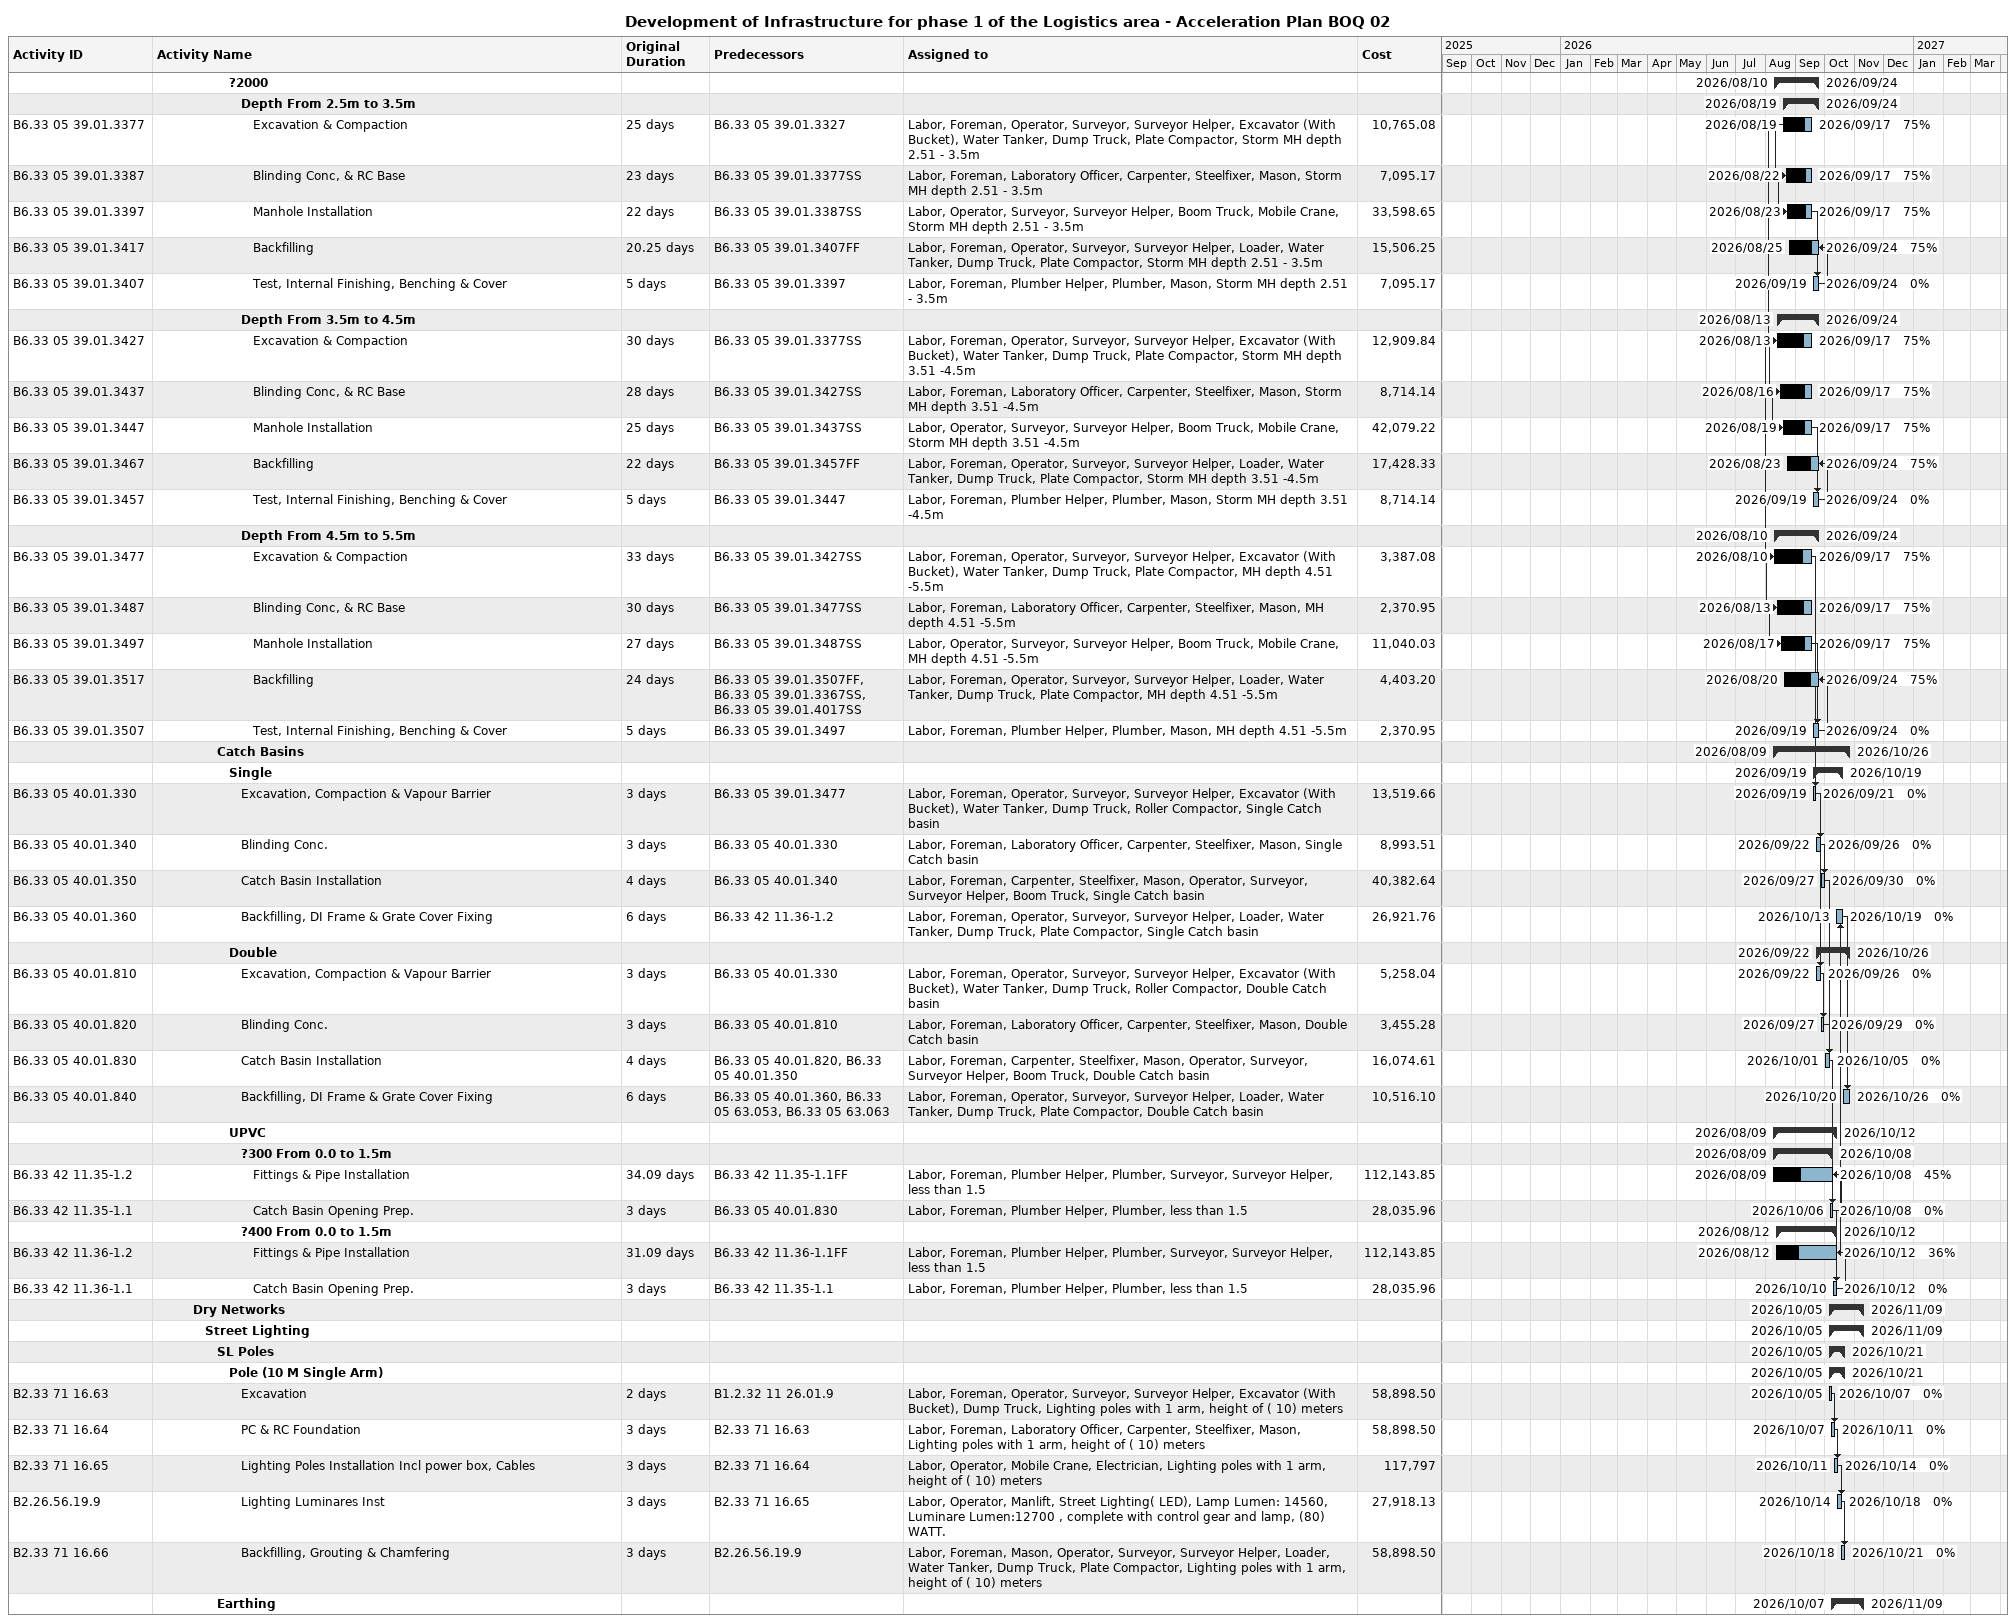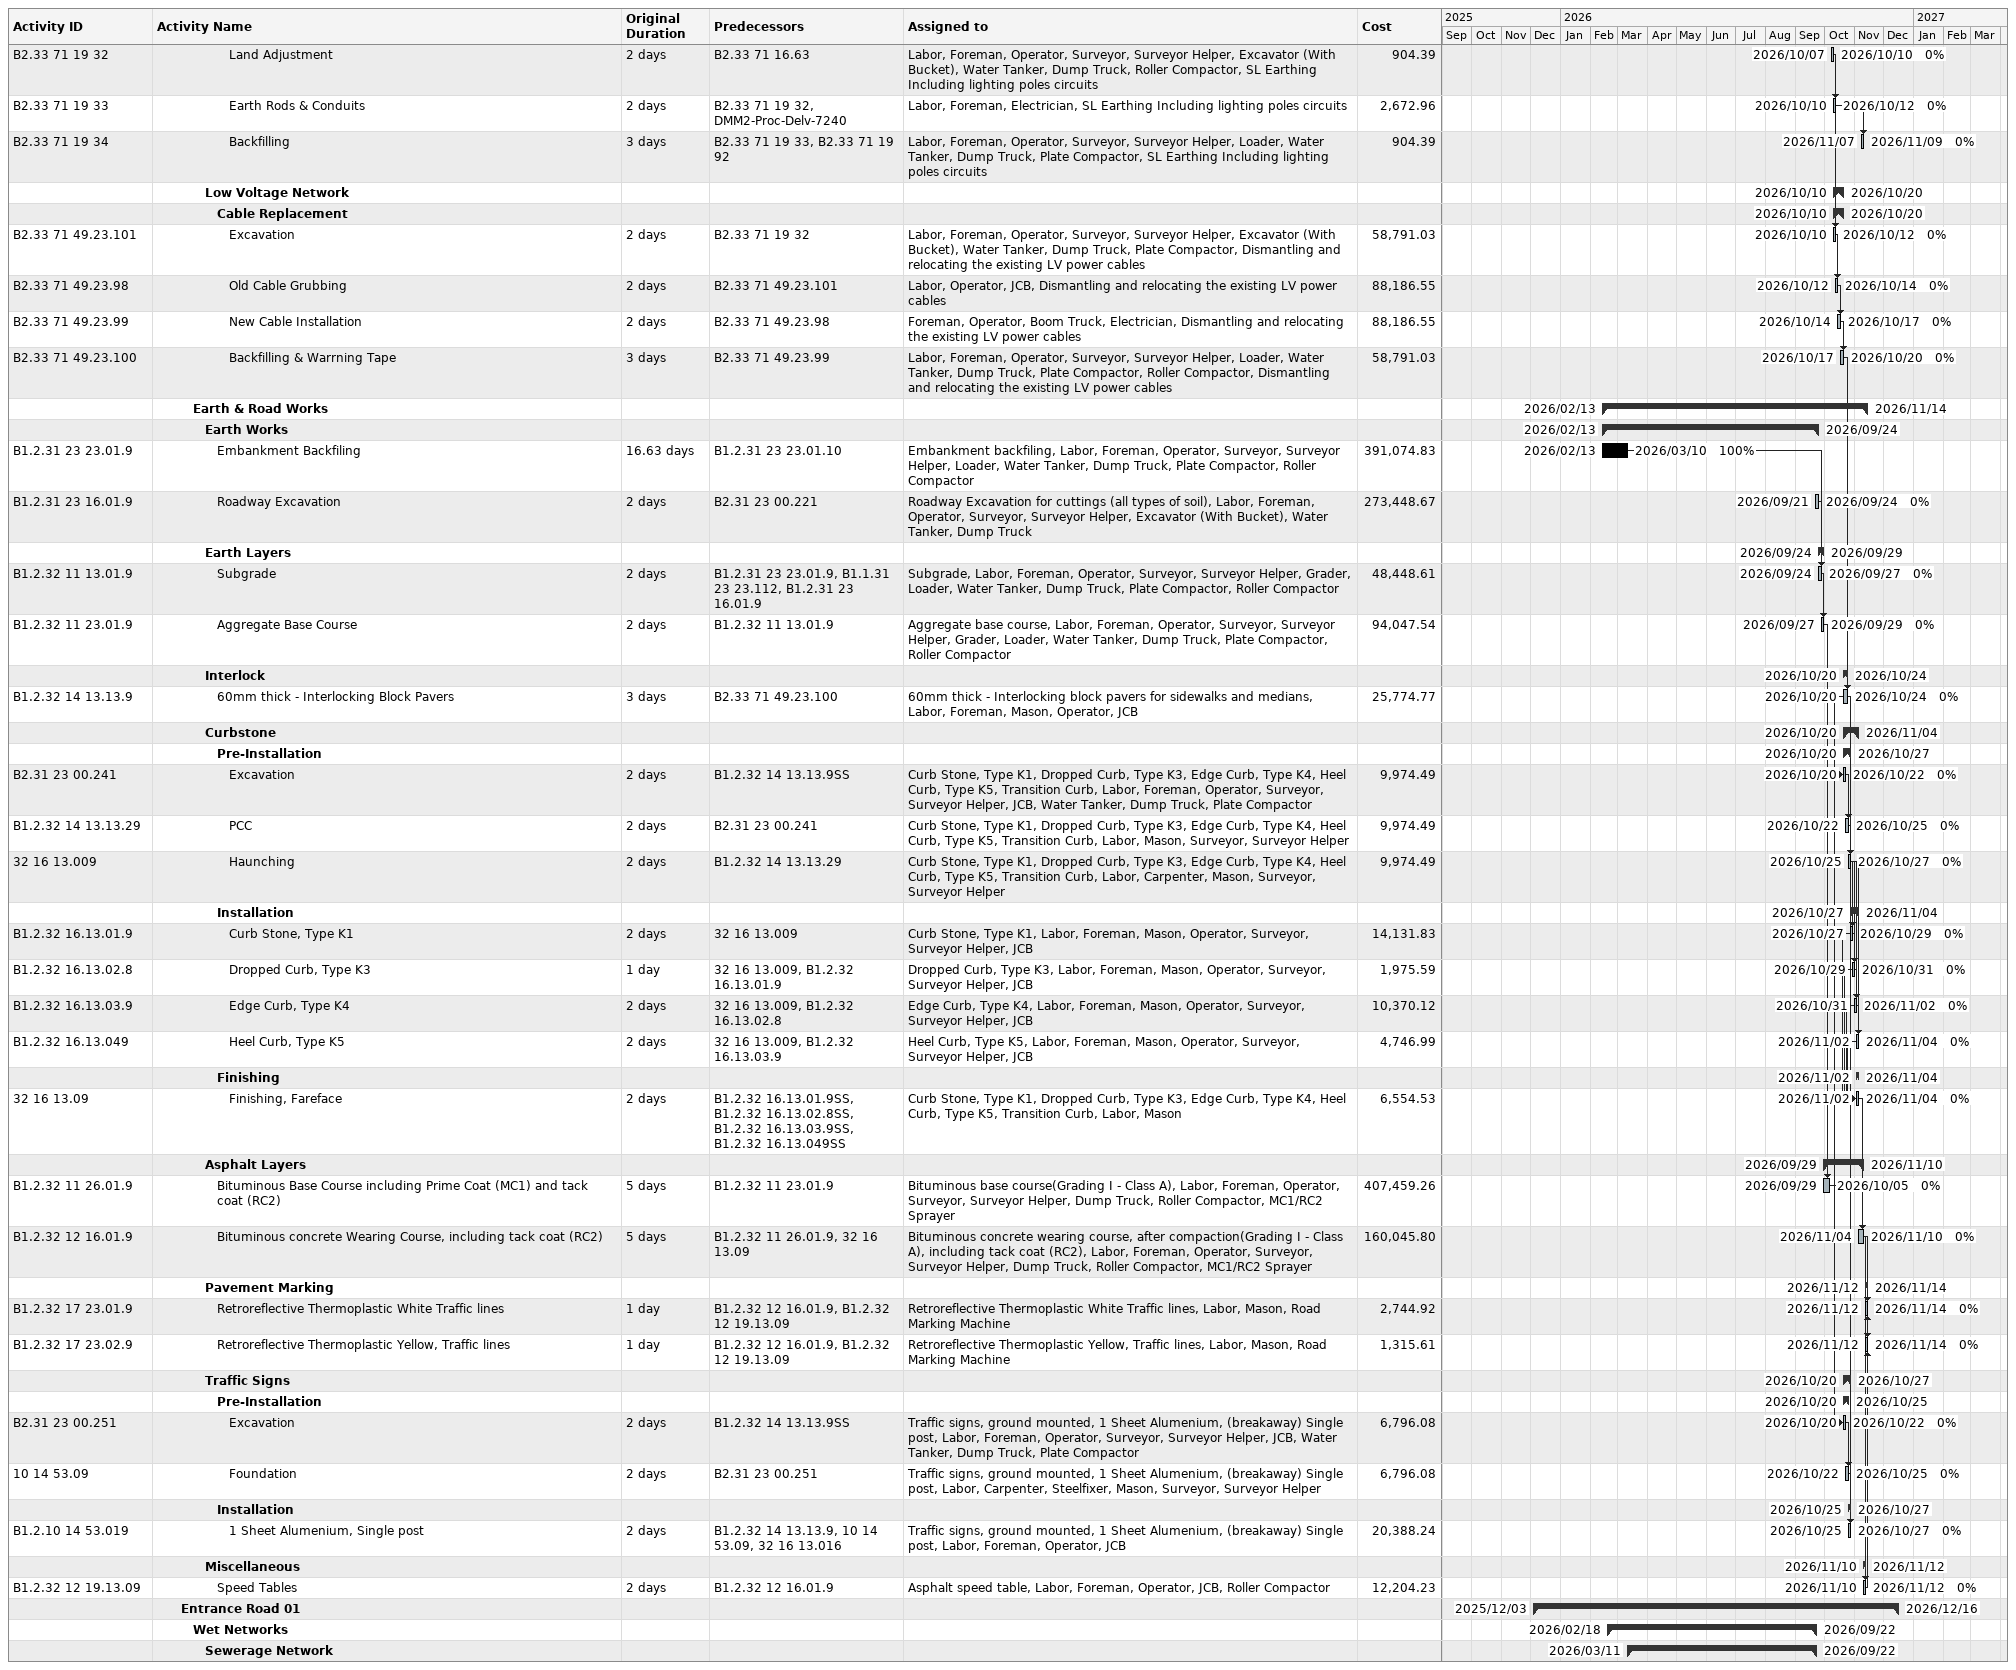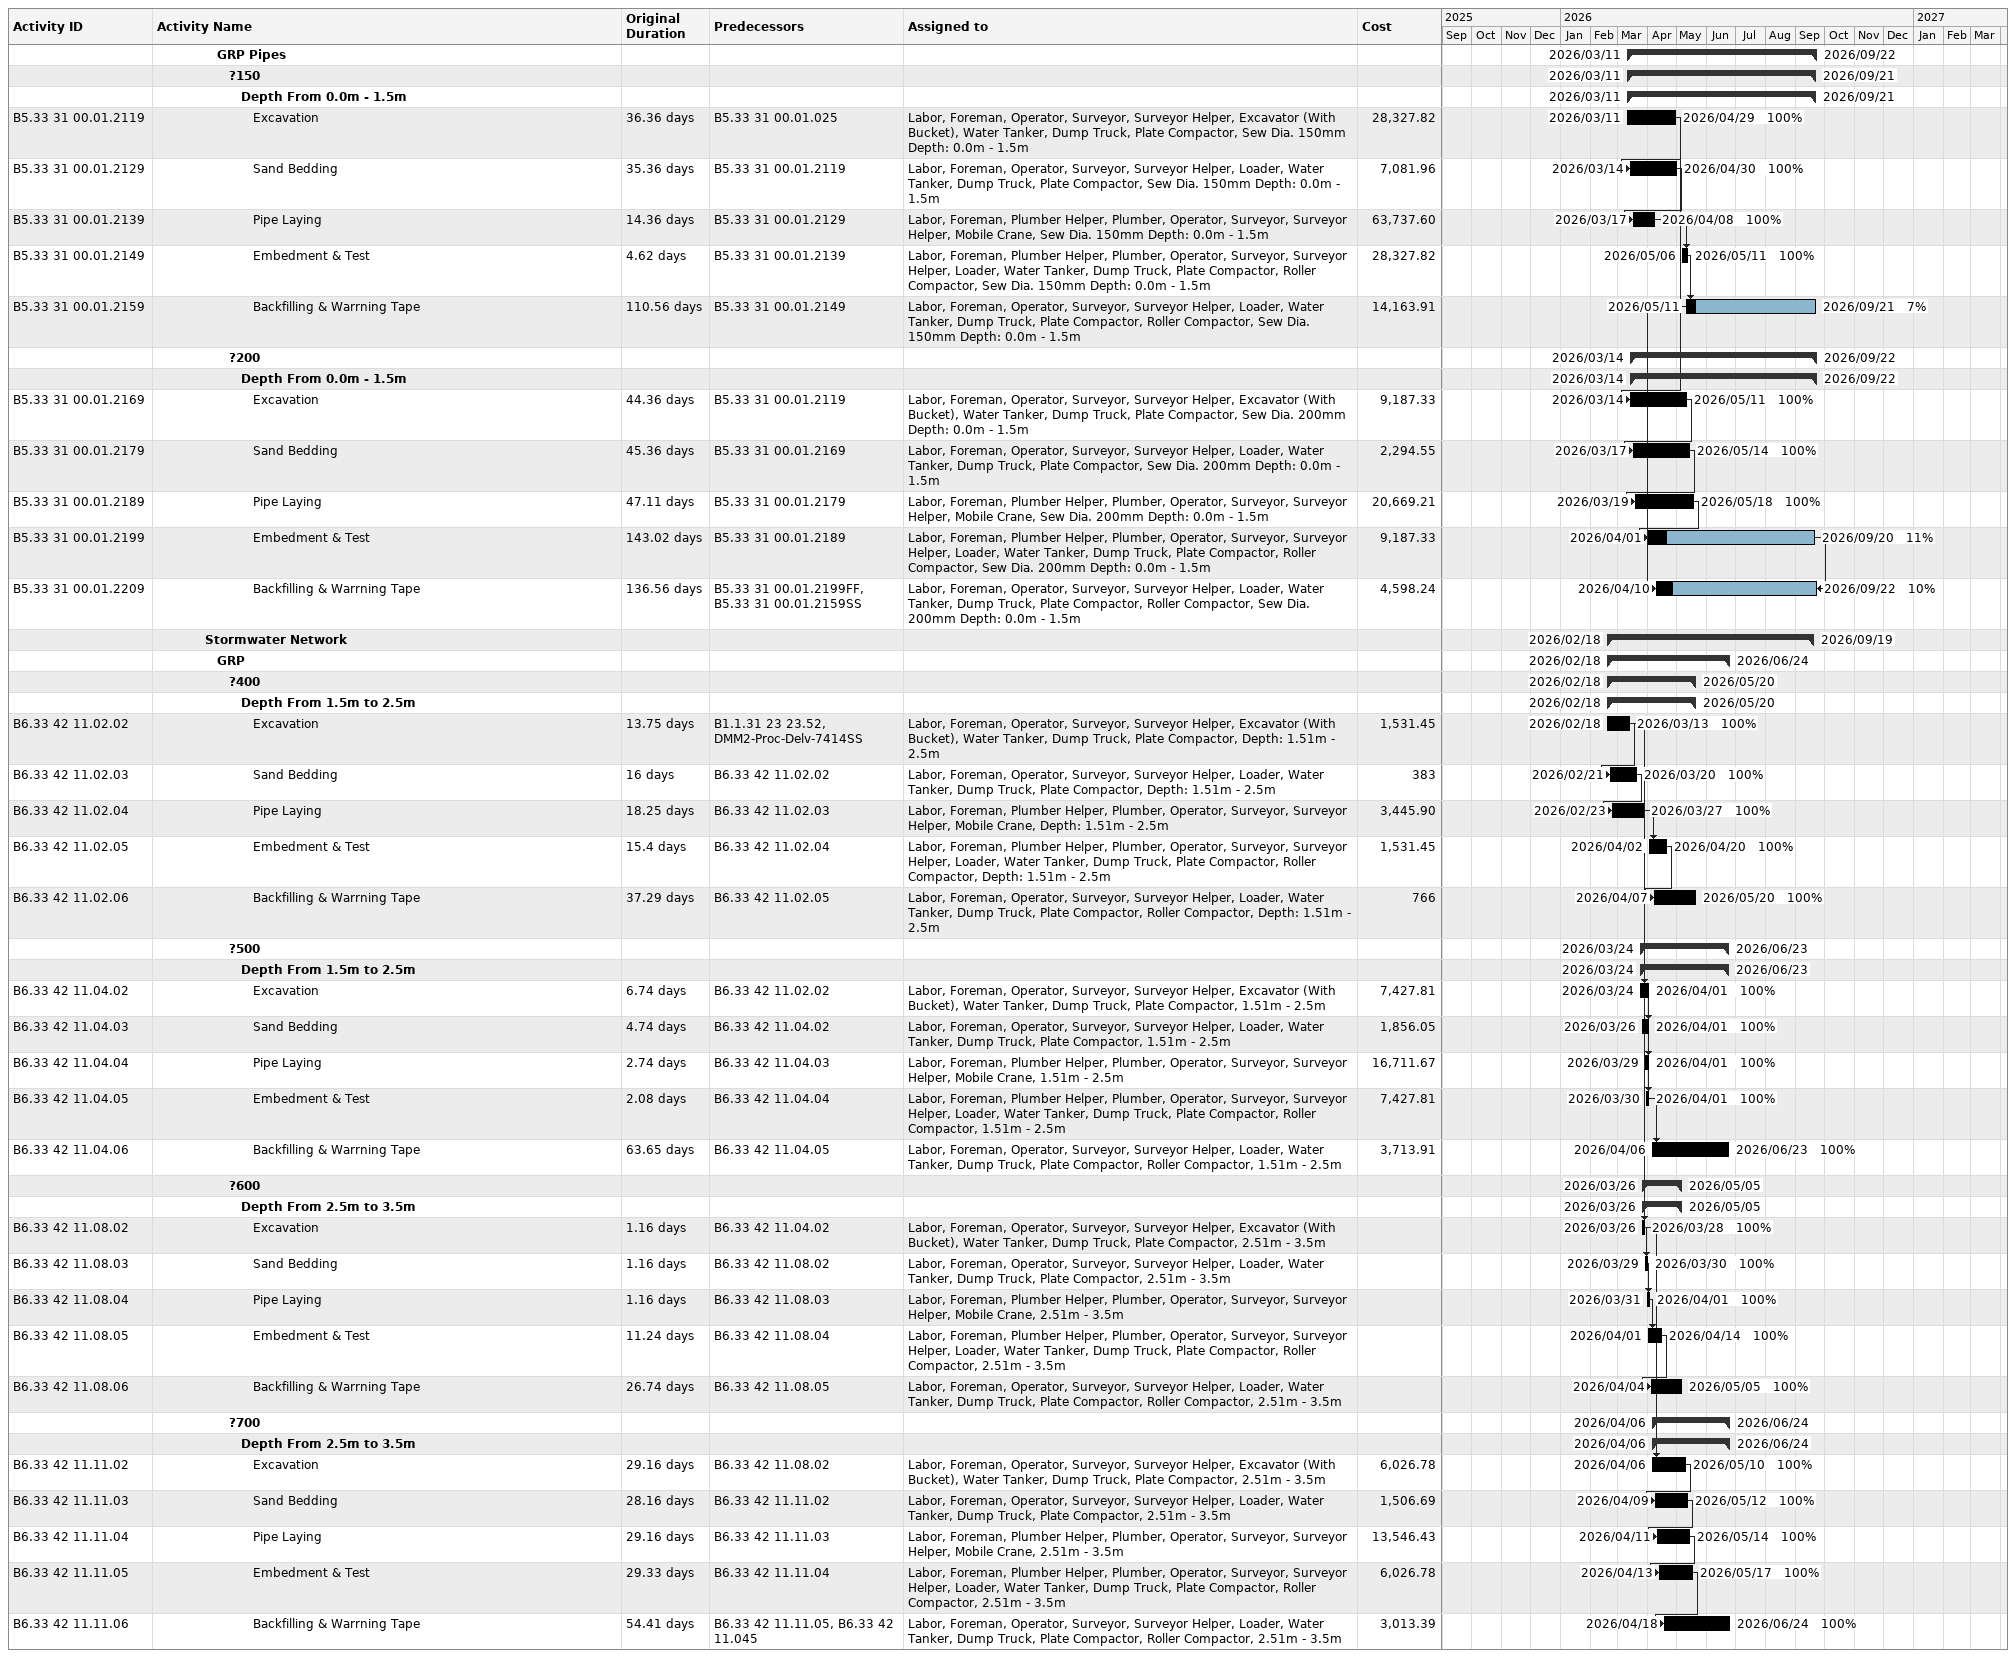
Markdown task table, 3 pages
Development of Infrastructure for phase 1 of the Logistics area - Acceleration Plan BOQ 02

| ID | Level | Task | Original duration | Start | Finish | Predecessors | Resources | % complete | Cost |
|---|---|---|---|---|---|---|---|---|---|
|  | 7 | **?2000** |  | 2026-08-10 | 2026-09-24 |  |  |  |  |
|  | 8 | **Depth From 2.5m to 3.5m** |  | 2026-08-19 | 2026-09-24 |  |  |  |  |
| B6.33 05 39.01.3377 | 9 | Excavation & Compaction | 25d | 2026-08-19 | 2026-09-17 | B6.33 05 39.01.3327 | Labor, Foreman, Operator, Surveyor, Surveyor Helper, Excavator (With Bucket), Water Tanker, Dump Truck, Plate Compactor, Storm MH depth 2.51 - 3.5m | 75 | 10765.08 |
| B6.33 05 39.01.3387 | 9 | Blinding Conc, & RC Base | 23d | 2026-08-22 | 2026-09-17 | B6.33 05 39.01.3377SS | Labor, Foreman, Laboratory Officer, Carpenter, Steelfixer, Mason, Storm MH depth 2.51 - 3.5m | 75 | 7095.17 |
| B6.33 05 39.01.3397 | 9 | Manhole Installation | 22d | 2026-08-23 | 2026-09-17 | B6.33 05 39.01.3387SS | Labor, Operator, Surveyor, Surveyor Helper, Boom Truck, Mobile Crane, Storm MH depth 2.51 - 3.5m | 75 | 33598.65 |
| B6.33 05 39.01.3417 | 9 | Backfilling | 20.25d | 2026-08-25 | 2026-09-24 | B6.33 05 39.01.3407FF | Labor, Foreman, Operator, Surveyor, Surveyor Helper, Loader, Water Tanker, Dump Truck, Plate Compactor, Storm MH depth 2.51 - 3.5m | 75 | 15506.25 |
| B6.33 05 39.01.3407 | 9 | Test, Internal Finishing, Benching & Cover | 5d | 2026-09-19 | 2026-09-24 | B6.33 05 39.01.3397 | Labor, Foreman, Plumber Helper, Plumber, Mason, Storm MH depth 2.51 - 3.5m | 0 | 7095.17 |
|  | 8 | **Depth From 3.5m to 4.5m** |  | 2026-08-13 | 2026-09-24 |  |  |  |  |
| B6.33 05 39.01.3427 | 9 | Excavation & Compaction | 30d | 2026-08-13 | 2026-09-17 | B6.33 05 39.01.3377SS | Labor, Foreman, Operator, Surveyor, Surveyor Helper, Excavator (With Bucket), Water Tanker, Dump Truck, Plate Compactor, Storm MH depth 3.51 -4.5m | 75 | 12909.84 |
| B6.33 05 39.01.3437 | 9 | Blinding Conc, & RC Base | 28d | 2026-08-16 | 2026-09-17 | B6.33 05 39.01.3427SS | Labor, Foreman, Laboratory Officer, Carpenter, Steelfixer, Mason, Storm MH depth 3.51 -4.5m | 75 | 8714.14 |
| B6.33 05 39.01.3447 | 9 | Manhole Installation | 25d | 2026-08-19 | 2026-09-17 | B6.33 05 39.01.3437SS | Labor, Operator, Surveyor, Surveyor Helper, Boom Truck, Mobile Crane, Storm MH depth 3.51 -4.5m | 75 | 42079.22 |
| B6.33 05 39.01.3467 | 9 | Backfilling | 22d | 2026-08-23 | 2026-09-24 | B6.33 05 39.01.3457FF | Labor, Foreman, Operator, Surveyor, Surveyor Helper, Loader, Water Tanker, Dump Truck, Plate Compactor, Storm MH depth 3.51 -4.5m | 75 | 17428.33 |
| B6.33 05 39.01.3457 | 9 | Test, Internal Finishing, Benching & Cover | 5d | 2026-09-19 | 2026-09-24 | B6.33 05 39.01.3447 | Labor, Foreman, Plumber Helper, Plumber, Mason, Storm MH depth 3.51 -4.5m | 0 | 8714.14 |
|  | 8 | **Depth From 4.5m to 5.5m** |  | 2026-08-10 | 2026-09-24 |  |  |  |  |
| B6.33 05 39.01.3477 | 9 | Excavation & Compaction | 33d | 2026-08-10 | 2026-09-17 | B6.33 05 39.01.3427SS | Labor, Foreman, Operator, Surveyor, Surveyor Helper, Excavator (With Bucket), Water Tanker, Dump Truck, Plate Compactor, MH depth 4.51 -5.5m | 75 | 3387.08 |
| B6.33 05 39.01.3487 | 9 | Blinding Conc, & RC Base | 30d | 2026-08-13 | 2026-09-17 | B6.33 05 39.01.3477SS | Labor, Foreman, Laboratory Officer, Carpenter, Steelfixer, Mason, MH depth 4.51 -5.5m | 75 | 2370.95 |
| B6.33 05 39.01.3497 | 9 | Manhole Installation | 27d | 2026-08-17 | 2026-09-17 | B6.33 05 39.01.3487SS | Labor, Operator, Surveyor, Surveyor Helper, Boom Truck, Mobile Crane, MH depth 4.51 -5.5m | 75 | 11040.03 |
| B6.33 05 39.01.3517 | 9 | Backfilling | 24d | 2026-08-20 | 2026-09-24 | B6.33 05 39.01.3507FF, B6.33 05 39.01.3367SS, B6.33 05 39.01.4017SS | Labor, Foreman, Operator, Surveyor, Surveyor Helper, Loader, Water Tanker, Dump Truck, Plate Compactor, MH depth 4.51 -5.5m | 75 | 4403.20 |
| B6.33 05 39.01.3507 | 9 | Test, Internal Finishing, Benching & Cover | 5d | 2026-09-19 | 2026-09-24 | B6.33 05 39.01.3497 | Labor, Foreman, Plumber Helper, Plumber, Mason, MH depth 4.51 -5.5m | 0 | 2370.95 |
|  | 6 | **Catch Basins** |  | 2026-08-09 | 2026-10-26 |  |  |  |  |
|  | 7 | **Single** |  | 2026-09-19 | 2026-10-19 |  |  |  |  |
| B6.33 05 40.01.330 | 8 | Excavation, Compaction & Vapour Barrier | 3d | 2026-09-19 | 2026-09-21 | B6.33 05 39.01.3477 | Labor, Foreman, Operator, Surveyor, Surveyor Helper, Excavator (With Bucket), Water Tanker, Dump Truck, Roller Compactor, Single Catch basin | 0 | 13519.66 |
| B6.33 05 40.01.340 | 8 | Blinding Conc. | 3d | 2026-09-22 | 2026-09-26 | B6.33 05 40.01.330 | Labor, Foreman, Laboratory Officer, Carpenter, Steelfixer, Mason, Single Catch basin | 0 | 8993.51 |
| B6.33 05 40.01.350 | 8 | Catch Basin Installation | 4d | 2026-09-27 | 2026-09-30 | B6.33 05 40.01.340 | Labor, Foreman, Carpenter, Steelfixer, Mason, Operator, Surveyor, Surveyor Helper, Boom Truck, Single Catch basin | 0 | 40382.64 |
| B6.33 05 40.01.360 | 8 | Backfilling, DI Frame & Grate Cover Fixing | 6d | 2026-10-13 | 2026-10-19 | B6.33 42 11.36-1.2 | Labor, Foreman, Operator, Surveyor, Surveyor Helper, Loader, Water Tanker, Dump Truck, Plate Compactor, Single Catch basin | 0 | 26921.76 |
|  | 7 | **Double** |  | 2026-09-22 | 2026-10-26 |  |  |  |  |
| B6.33 05 40.01.810 | 8 | Excavation, Compaction & Vapour Barrier | 3d | 2026-09-22 | 2026-09-26 | B6.33 05 40.01.330 | Labor, Foreman, Operator, Surveyor, Surveyor Helper, Excavator (With Bucket), Water Tanker, Dump Truck, Roller Compactor, Double Catch basin | 0 | 5258.04 |
| B6.33 05 40.01.820 | 8 | Blinding Conc. | 3d | 2026-09-27 | 2026-09-29 | B6.33 05 40.01.810 | Labor, Foreman, Laboratory Officer, Carpenter, Steelfixer, Mason, Double Catch basin | 0 | 3455.28 |
| B6.33 05 40.01.830 | 8 | Catch Basin Installation | 4d | 2026-10-01 | 2026-10-05 | B6.33 05 40.01.820, B6.33 05 40.01.350 | Labor, Foreman, Carpenter, Steelfixer, Mason, Operator, Surveyor, Surveyor Helper, Boom Truck, Double Catch basin | 0 | 16074.61 |
| B6.33 05 40.01.840 | 8 | Backfilling, DI Frame & Grate Cover Fixing | 6d | 2026-10-20 | 2026-10-26 | B6.33 05 40.01.360, B6.33 05 63.053, B6.33 05 63.063 | Labor, Foreman, Operator, Surveyor, Surveyor Helper, Loader, Water Tanker, Dump Truck, Plate Compactor, Double Catch basin | 0 | 10516.10 |
|  | 7 | **UPVC** |  | 2026-08-09 | 2026-10-12 |  |  |  |  |
|  | 8 | **?300 From 0.0 to 1.5m** |  | 2026-08-09 | 2026-10-08 |  |  |  |  |
| B6.33 42 11.35-1.2 | 9 | Fittings & Pipe Installation | 34.09d | 2026-08-09 | 2026-10-08 | B6.33 42 11.35-1.1FF | Labor, Foreman, Plumber Helper, Plumber, Surveyor, Surveyor Helper, less than 1.5 | 45 | 112143.85 |
| B6.33 42 11.35-1.1 | 9 | Catch Basin Opening Prep. | 3d | 2026-10-06 | 2026-10-08 | B6.33 05 40.01.830 | Labor, Foreman, Plumber Helper, Plumber, less than 1.5 | 0 | 28035.96 |
|  | 8 | **?400 From 0.0 to 1.5m** |  | 2026-08-12 | 2026-10-12 |  |  |  |  |
| B6.33 42 11.36-1.2 | 9 | Fittings & Pipe Installation | 31.09d | 2026-08-12 | 2026-10-12 | B6.33 42 11.36-1.1FF | Labor, Foreman, Plumber Helper, Plumber, Surveyor, Surveyor Helper, less than 1.5 | 36 | 112143.85 |
| B6.33 42 11.36-1.1 | 9 | Catch Basin Opening Prep. | 3d | 2026-10-10 | 2026-10-12 | B6.33 42 11.35-1.1 | Labor, Foreman, Plumber Helper, Plumber, less than 1.5 | 0 | 28035.96 |
|  | 4 | **Dry Networks** |  | 2026-10-05 | 2026-11-09 |  |  |  |  |
|  | 5 | **Street Lighting** |  | 2026-10-05 | 2026-11-09 |  |  |  |  |
|  | 6 | **SL Poles** |  | 2026-10-05 | 2026-10-21 |  |  |  |  |
|  | 7 | **Pole (10 M Single Arm)** |  | 2026-10-05 | 2026-10-21 |  |  |  |  |
| B2.33 71 16.63 | 8 | Excavation | 2d | 2026-10-05 | 2026-10-07 | B1.2.32 11 26.01.9 | Labor, Foreman, Operator, Surveyor, Surveyor Helper, Excavator (With Bucket), Dump Truck, Lighting poles with 1 arm, height of ( 10) meters | 0 | 58898.50 |
| B2.33 71 16.64 | 8 | PC & RC Foundation | 3d | 2026-10-07 | 2026-10-11 | B2.33 71 16.63 | Labor, Foreman, Laboratory Officer, Carpenter, Steelfixer, Mason, Lighting poles with 1 arm, height of ( 10) meters | 0 | 58898.50 |
| B2.33 71 16.65 | 8 | Lighting Poles Installation Incl power box, Cables | 3d | 2026-10-11 | 2026-10-14 | B2.33 71 16.64 | Labor, Operator, Mobile Crane, Electrician, Lighting poles with 1 arm, height of ( 10) meters | 0 | 117797 |
| B2.26.56.19.9 | 8 | Lighting Luminares Inst | 3d | 2026-10-14 | 2026-10-18 | B2.33 71 16.65 | Labor, Operator, Manlift, Street Lighting( LED), Lamp Lumen: 14560, Luminare Lumen:12700 , complete with control gear and lamp, (80) WATT. | 0 | 27918.13 |
| B2.33 71 16.66 | 8 | Backfilling, Grouting & Chamfering | 3d | 2026-10-18 | 2026-10-21 | B2.26.56.19.9 | Labor, Foreman, Mason, Operator, Surveyor, Surveyor Helper, Loader, Water Tanker, Dump Truck, Plate Compactor, Lighting poles with 1 arm, height of ( 10) meters | 0 | 58898.50 |
|  | 6 | **Earthing** |  | 2026-10-07 | 2026-11-09 |  |  |  |  |
| B2.33 71 19 32 | 7 | Land Adjustment | 2d | 2026-10-07 | 2026-10-10 | B2.33 71 16.63 | Labor, Foreman, Operator, Surveyor, Surveyor Helper, Excavator (With Bucket), Water Tanker, Dump Truck, Roller Compactor, SL Earthing Including lighting poles circuits | 0 | 904.39 |
| B2.33 71 19 33 | 7 | Earth Rods & Conduits | 2d | 2026-10-10 | 2026-10-12 | B2.33 71 19 32, DMM2-Proc-Delv-7240 | Labor, Foreman, Electrician, SL Earthing Including lighting poles circuits | 0 | 2672.96 |
| B2.33 71 19 34 | 7 | Backfilling | 3d | 2026-11-07 | 2026-11-09 | B2.33 71 19 33, B2.33 71 19 92 | Labor, Foreman, Operator, Surveyor, Surveyor Helper, Loader, Water Tanker, Dump Truck, Plate Compactor, SL Earthing Including lighting poles circuits | 0 | 904.39 |
|  | 5 | **Low Voltage Network** |  | 2026-10-10 | 2026-10-20 |  |  |  |  |
|  | 6 | **Cable Replacement** |  | 2026-10-10 | 2026-10-20 |  |  |  |  |
| B2.33 71 49.23.101 | 7 | Excavation | 2d | 2026-10-10 | 2026-10-12 | B2.33 71 19 32 | Labor, Foreman, Operator, Surveyor, Surveyor Helper, Excavator (With Bucket), Water Tanker, Dump Truck, Plate Compactor, Dismantling and relocating the existing LV power cables | 0 | 58791.03 |
| B2.33 71 49.23.98 | 7 | Old Cable Grubbing | 2d | 2026-10-12 | 2026-10-14 | B2.33 71 49.23.101 | Labor, Operator, JCB, Dismantling and relocating the existing LV power cables | 0 | 88186.55 |
| B2.33 71 49.23.99 | 7 | New Cable Installation | 2d | 2026-10-14 | 2026-10-17 | B2.33 71 49.23.98 | Foreman, Operator, Boom Truck, Electrician, Dismantling and relocating the existing LV power cables | 0 | 88186.55 |
| B2.33 71 49.23.100 | 7 | Backfilling & Warrning Tape | 3d | 2026-10-17 | 2026-10-20 | B2.33 71 49.23.99 | Labor, Foreman, Operator, Surveyor, Surveyor Helper, Loader, Water Tanker, Dump Truck, Plate Compactor, Roller Compactor, Dismantling and relocating the existing LV power cables | 0 | 58791.03 |
|  | 4 | **Earth & Road Works** |  | 2026-02-13 | 2026-11-14 |  |  |  |  |
|  | 5 | **Earth Works** |  | 2026-02-13 | 2026-09-24 |  |  |  |  |
| B1.2.31 23 23.01.9 | 6 | Embankment Backfiling | 16.63d | 2026-02-13 | 2026-03-10 | B1.2.31 23 23.01.10 | Embankment backfiling, Labor, Foreman, Operator, Surveyor, Surveyor Helper, Loader, Water Tanker, Dump Truck, Plate Compactor, Roller Compactor | 100 | 391074.83 |
| B1.2.31 23 16.01.9 | 6 | Roadway Excavation | 2d | 2026-09-21 | 2026-09-24 | B2.31 23 00.221 | Roadway Excavation for cuttings (all types of soil), Labor, Foreman, Operator, Surveyor, Surveyor Helper, Excavator (With Bucket), Water Tanker, Dump Truck | 0 | 273448.67 |
|  | 5 | **Earth Layers** |  | 2026-09-24 | 2026-09-29 |  |  |  |  |
| B1.2.32 11 13.01.9 | 6 | Subgrade | 2d | 2026-09-24 | 2026-09-27 | B1.2.31 23 23.01.9, B1.1.31 23 23.112, B1.2.31 23 16.01.9 | Subgrade, Labor, Foreman, Operator, Surveyor, Surveyor Helper, Grader, Loader, Water Tanker, Dump Truck, Plate Compactor, Roller Compactor | 0 | 48448.61 |
| B1.2.32 11 23.01.9 | 6 | Aggregate Base Course | 2d | 2026-09-27 | 2026-09-29 | B1.2.32 11 13.01.9 | Aggregate base course, Labor, Foreman, Operator, Surveyor, Surveyor Helper, Grader, Loader, Water Tanker, Dump Truck, Plate Compactor, Roller Compactor | 0 | 94047.54 |
|  | 5 | **Interlock** |  | 2026-10-20 | 2026-10-24 |  |  |  |  |
| B1.2.32 14 13.13.9 | 6 | 60mm thick - Interlocking Block Pavers | 3d | 2026-10-20 | 2026-10-24 | B2.33 71 49.23.100 | 60mm thick - Interlocking block pavers for sidewalks and medians, Labor, Foreman, Mason, Operator, JCB | 0 | 25774.77 |
|  | 5 | **Curbstone** |  | 2026-10-20 | 2026-11-04 |  |  |  |  |
|  | 6 | **Pre-Installation** |  | 2026-10-20 | 2026-10-27 |  |  |  |  |
| B2.31 23 00.241 | 7 | Excavation | 2d | 2026-10-20 | 2026-10-22 | B1.2.32 14 13.13.9SS | Curb Stone, Type K1, Dropped Curb, Type K3, Edge Curb, Type K4, Heel Curb, Type K5, Transition Curb, Labor, Foreman, Operator, Surveyor, Surveyor Helper, JCB, Water Tanker, Dump Truck, Plate Compactor | 0 | 9974.49 |
| B1.2.32 14 13.13.29 | 7 | PCC | 2d | 2026-10-22 | 2026-10-25 | B2.31 23 00.241 | Curb Stone, Type K1, Dropped Curb, Type K3, Edge Curb, Type K4, Heel Curb, Type K5, Transition Curb, Labor, Mason, Surveyor, Surveyor Helper | 0 | 9974.49 |
| 32 16 13.009 | 7 | Haunching | 2d | 2026-10-25 | 2026-10-27 | B1.2.32 14 13.13.29 | Curb Stone, Type K1, Dropped Curb, Type K3, Edge Curb, Type K4, Heel Curb, Type K5, Transition Curb, Labor, Carpenter, Mason, Surveyor, Surveyor Helper | 0 | 9974.49 |
|  | 6 | **Installation** |  | 2026-10-27 | 2026-11-04 |  |  |  |  |
| B1.2.32 16.13.01.9 | 7 | Curb Stone, Type K1 | 2d | 2026-10-27 | 2026-10-29 | 32 16 13.009 | Curb Stone, Type K1, Labor, Foreman, Mason, Operator, Surveyor, Surveyor Helper, JCB | 0 | 14131.83 |
| B1.2.32 16.13.02.8 | 7 | Dropped Curb, Type K3 | 1d | 2026-10-29 | 2026-10-31 | 32 16 13.009, B1.2.32 16.13.01.9 | Dropped Curb, Type K3, Labor, Foreman, Mason, Operator, Surveyor, Surveyor Helper, JCB | 0 | 1975.59 |
| B1.2.32 16.13.03.9 | 7 | Edge Curb, Type K4 | 2d | 2026-10-31 | 2026-11-02 | 32 16 13.009, B1.2.32 16.13.02.8 | Edge Curb, Type K4, Labor, Foreman, Mason, Operator, Surveyor, Surveyor Helper, JCB | 0 | 10370.12 |
| B1.2.32 16.13.049 | 7 | Heel Curb, Type K5 | 2d | 2026-11-02 | 2026-11-04 | 32 16 13.009, B1.2.32 16.13.03.9 | Heel Curb, Type K5, Labor, Foreman, Mason, Operator, Surveyor, Surveyor Helper, JCB | 0 | 4746.99 |
|  | 6 | **Finishing** |  | 2026-11-02 | 2026-11-04 |  |  |  |  |
| 32 16 13.09 | 7 | Finishing, Fareface | 2d | 2026-11-02 | 2026-11-04 | B1.2.32 16.13.01.9SS, B1.2.32 16.13.02.8SS, B1.2.32 16.13.03.9SS, B1.2.32 16.13.049SS | Curb Stone, Type K1, Dropped Curb, Type K3, Edge Curb, Type K4, Heel Curb, Type K5, Transition Curb, Labor, Mason | 0 | 6554.53 |
|  | 5 | **Asphalt Layers** |  | 2026-09-29 | 2026-11-10 |  |  |  |  |
| B1.2.32 11 26.01.9 | 6 | Bituminous Base Course including Prime Coat (MC1) and tack coat (RC2) | 5d | 2026-09-29 | 2026-10-05 | B1.2.32 11 23.01.9 | Bituminous base course(Grading I - Class A), Labor, Foreman, Operator, Surveyor, Surveyor Helper, Dump Truck, Roller Compactor, MC1/RC2 Sprayer | 0 | 407459.26 |
| B1.2.32 12 16.01.9 | 6 | Bituminous concrete Wearing Course, including tack coat (RC2) | 5d | 2026-11-04 | 2026-11-10 | B1.2.32 11 26.01.9, 32 16 13.09 | Bituminous concrete wearing course, after compaction(Grading I - Class A), including tack coat (RC2), Labor, Foreman, Operator, Surveyor, Surveyor Helper, Dump Truck, Roller Compactor, MC1/RC2 Sprayer | 0 | 160045.80 |
|  | 5 | **Pavement Marking** |  | 2026-11-12 | 2026-11-14 |  |  |  |  |
| B1.2.32 17 23.01.9 | 6 | Retroreflective Thermoplastic White Traffic lines | 1d | 2026-11-12 | 2026-11-14 | B1.2.32 12 16.01.9, B1.2.32 12 19.13.09 | Retroreflective Thermoplastic White Traffic lines, Labor, Mason, Road Marking Machine | 0 | 2744.92 |
| B1.2.32 17 23.02.9 | 6 | Retroreflective Thermoplastic Yellow, Traffic lines | 1d | 2026-11-12 | 2026-11-14 | B1.2.32 12 16.01.9, B1.2.32 12 19.13.09 | Retroreflective Thermoplastic Yellow, Traffic lines, Labor, Mason, Road Marking Machine | 0 | 1315.61 |
|  | 5 | **Traffic Signs** |  | 2026-10-20 | 2026-10-27 |  |  |  |  |
|  | 6 | **Pre-Installation** |  | 2026-10-20 | 2026-10-25 |  |  |  |  |
| B2.31 23 00.251 | 7 | Excavation | 2d | 2026-10-20 | 2026-10-22 | B1.2.32 14 13.13.9SS | Traffic signs, ground mounted, 1 Sheet Alumenium, (breakaway) Single post, Labor, Foreman, Operator, Surveyor, Surveyor Helper, JCB, Water Tanker, Dump Truck, Plate Compactor | 0 | 6796.08 |
| 10 14 53.09 | 7 | Foundation | 2d | 2026-10-22 | 2026-10-25 | B2.31 23 00.251 | Traffic signs, ground mounted, 1 Sheet Alumenium, (breakaway) Single post, Labor, Carpenter, Steelfixer, Mason, Surveyor, Surveyor Helper | 0 | 6796.08 |
|  | 6 | **Installation** |  | 2026-10-25 | 2026-10-27 |  |  |  |  |
| B1.2.10 14 53.019 | 7 | 1 Sheet Alumenium, Single post | 2d | 2026-10-25 | 2026-10-27 | B1.2.32 14 13.13.9, 10 14 53.09, 32 16 13.016 | Traffic signs, ground mounted, 1 Sheet Alumenium, (breakaway) Single post, Labor, Foreman, Operator, JCB | 0 | 20388.24 |
|  | 5 | **Miscellaneous** |  | 2026-11-10 | 2026-11-12 |  |  |  |  |
| B1.2.32 12 19.13.09 | 6 | Speed Tables | 2d | 2026-11-10 | 2026-11-12 | B1.2.32 12 16.01.9 | Asphalt speed table, Labor, Foreman, Operator, JCB, Roller Compactor | 0 | 12204.23 |
|  | 3 | **Entrance Road 01** |  | 2025-12-03 | 2026-12-16 |  |  |  |  |
|  | 4 | **Wet Networks** |  | 2026-02-18 | 2026-09-22 |  |  |  |  |
|  | 5 | **Sewerage Network** |  | 2026-03-11 | 2026-09-22 |  |  |  |  |
|  | 6 | **GRP Pipes** |  | 2026-03-11 | 2026-09-22 |  |  |  |  |
|  | 7 | **?150** |  | 2026-03-11 | 2026-09-21 |  |  |  |  |
|  | 8 | **Depth From 0.0m - 1.5m** |  | 2026-03-11 | 2026-09-21 |  |  |  |  |
| B5.33 31 00.01.2119 | 9 | Excavation | 36.36d | 2026-03-11 | 2026-04-29 | B5.33 31 00.01.025 | Labor, Foreman, Operator, Surveyor, Surveyor Helper, Excavator (With Bucket), Water Tanker, Dump Truck, Plate Compactor, Sew Dia. 150mm Depth: 0.0m - 1.5m | 100 | 28327.82 |
| B5.33 31 00.01.2129 | 9 | Sand Bedding | 35.36d | 2026-03-14 | 2026-04-30 | B5.33 31 00.01.2119 | Labor, Foreman, Operator, Surveyor, Surveyor Helper, Loader, Water Tanker, Dump Truck, Plate Compactor, Sew Dia. 150mm Depth: 0.0m - 1.5m | 100 | 7081.96 |
| B5.33 31 00.01.2139 | 9 | Pipe Laying | 14.36d | 2026-03-17 | 2026-04-08 | B5.33 31 00.01.2129 | Labor, Foreman, Plumber Helper, Plumber, Operator, Surveyor, Surveyor Helper, Mobile Crane, Sew Dia. 150mm Depth: 0.0m - 1.5m | 100 | 63737.60 |
| B5.33 31 00.01.2149 | 9 | Embedment & Test | 4.62d | 2026-05-06 | 2026-05-11 | B5.33 31 00.01.2139 | Labor, Foreman, Plumber Helper, Plumber, Operator, Surveyor, Surveyor Helper, Loader, Water Tanker, Dump Truck, Plate Compactor, Roller Compactor, Sew Dia. 150mm Depth: 0.0m - 1.5m | 100 | 28327.82 |
| B5.33 31 00.01.2159 | 9 | Backfilling & Warrning Tape | 110.56d | 2026-05-11 | 2026-09-21 | B5.33 31 00.01.2149 | Labor, Foreman, Operator, Surveyor, Surveyor Helper, Loader, Water Tanker, Dump Truck, Plate Compactor, Roller Compactor, Sew Dia. 150mm Depth: 0.0m - 1.5m | 7 | 14163.91 |
|  | 7 | **?200** |  | 2026-03-14 | 2026-09-22 |  |  |  |  |
|  | 8 | **Depth From 0.0m - 1.5m** |  | 2026-03-14 | 2026-09-22 |  |  |  |  |
| B5.33 31 00.01.2169 | 9 | Excavation | 44.36d | 2026-03-14 | 2026-05-11 | B5.33 31 00.01.2119 | Labor, Foreman, Operator, Surveyor, Surveyor Helper, Excavator (With Bucket), Water Tanker, Dump Truck, Plate Compactor, Sew Dia. 200mm Depth: 0.0m - 1.5m | 100 | 9187.33 |
| B5.33 31 00.01.2179 | 9 | Sand Bedding | 45.36d | 2026-03-17 | 2026-05-14 | B5.33 31 00.01.2169 | Labor, Foreman, Operator, Surveyor, Surveyor Helper, Loader, Water Tanker, Dump Truck, Plate Compactor, Sew Dia. 200mm Depth: 0.0m - 1.5m | 100 | 2294.55 |
| B5.33 31 00.01.2189 | 9 | Pipe Laying | 47.11d | 2026-03-19 | 2026-05-18 | B5.33 31 00.01.2179 | Labor, Foreman, Plumber Helper, Plumber, Operator, Surveyor, Surveyor Helper, Mobile Crane, Sew Dia. 200mm Depth: 0.0m - 1.5m | 100 | 20669.21 |
| B5.33 31 00.01.2199 | 9 | Embedment & Test | 143.02d | 2026-04-01 | 2026-09-20 | B5.33 31 00.01.2189 | Labor, Foreman, Plumber Helper, Plumber, Operator, Surveyor, Surveyor Helper, Loader, Water Tanker, Dump Truck, Plate Compactor, Roller Compactor, Sew Dia. 200mm Depth: 0.0m - 1.5m | 11 | 9187.33 |
| B5.33 31 00.01.2209 | 9 | Backfilling & Warrning Tape | 136.56d | 2026-04-10 | 2026-09-22 | B5.33 31 00.01.2199FF, B5.33 31 00.01.2159SS | Labor, Foreman, Operator, Surveyor, Surveyor Helper, Loader, Water Tanker, Dump Truck, Plate Compactor, Roller Compactor, Sew Dia. 200mm Depth: 0.0m - 1.5m | 10 | 4598.24 |
|  | 5 | **Stormwater Network** |  | 2026-02-18 | 2026-09-19 |  |  |  |  |
|  | 6 | **GRP** |  | 2026-02-18 | 2026-06-24 |  |  |  |  |
|  | 7 | **?400** |  | 2026-02-18 | 2026-05-20 |  |  |  |  |
|  | 8 | **Depth From 1.5m to 2.5m** |  | 2026-02-18 | 2026-05-20 |  |  |  |  |
| B6.33 42 11.02.02 | 9 | Excavation | 13.75d | 2026-02-18 | 2026-03-13 | B1.1.31 23 23.52, DMM2-Proc-Delv-7414SS | Labor, Foreman, Operator, Surveyor, Surveyor Helper, Excavator (With Bucket), Water Tanker, Dump Truck, Plate Compactor, Depth: 1.51m - 2.5m | 100 | 1531.45 |
| B6.33 42 11.02.03 | 9 | Sand Bedding | 16d | 2026-02-21 | 2026-03-20 | B6.33 42 11.02.02 | Labor, Foreman, Operator, Surveyor, Surveyor Helper, Loader, Water Tanker, Dump Truck, Plate Compactor, Depth: 1.51m - 2.5m | 100 | 383 |
| B6.33 42 11.02.04 | 9 | Pipe Laying | 18.25d | 2026-02-23 | 2026-03-27 | B6.33 42 11.02.03 | Labor, Foreman, Plumber Helper, Plumber, Operator, Surveyor, Surveyor Helper, Mobile Crane, Depth: 1.51m - 2.5m | 100 | 3445.90 |
| B6.33 42 11.02.05 | 9 | Embedment & Test | 15.4d | 2026-04-02 | 2026-04-20 | B6.33 42 11.02.04 | Labor, Foreman, Plumber Helper, Plumber, Operator, Surveyor, Surveyor Helper, Loader, Water Tanker, Dump Truck, Plate Compactor, Roller Compactor, Depth: 1.51m - 2.5m | 100 | 1531.45 |
| B6.33 42 11.02.06 | 9 | Backfilling & Warrning Tape | 37.29d | 2026-04-07 | 2026-05-20 | B6.33 42 11.02.05 | Labor, Foreman, Operator, Surveyor, Surveyor Helper, Loader, Water Tanker, Dump Truck, Plate Compactor, Roller Compactor, Depth: 1.51m - 2.5m | 100 | 766 |
|  | 7 | **?500** |  | 2026-03-24 | 2026-06-23 |  |  |  |  |
|  | 8 | **Depth From 1.5m to 2.5m** |  | 2026-03-24 | 2026-06-23 |  |  |  |  |
| B6.33 42 11.04.02 | 9 | Excavation | 6.74d | 2026-03-24 | 2026-04-01 | B6.33 42 11.02.02 | Labor, Foreman, Operator, Surveyor, Surveyor Helper, Excavator (With Bucket), Water Tanker, Dump Truck, Plate Compactor, 1.51m - 2.5m | 100 | 7427.81 |
| B6.33 42 11.04.03 | 9 | Sand Bedding | 4.74d | 2026-03-26 | 2026-04-01 | B6.33 42 11.04.02 | Labor, Foreman, Operator, Surveyor, Surveyor Helper, Loader, Water Tanker, Dump Truck, Plate Compactor, 1.51m - 2.5m | 100 | 1856.05 |
| B6.33 42 11.04.04 | 9 | Pipe Laying | 2.74d | 2026-03-29 | 2026-04-01 | B6.33 42 11.04.03 | Labor, Foreman, Plumber Helper, Plumber, Operator, Surveyor, Surveyor Helper, Mobile Crane, 1.51m - 2.5m | 100 | 16711.67 |
| B6.33 42 11.04.05 | 9 | Embedment & Test | 2.08d | 2026-03-30 | 2026-04-01 | B6.33 42 11.04.04 | Labor, Foreman, Plumber Helper, Plumber, Operator, Surveyor, Surveyor Helper, Loader, Water Tanker, Dump Truck, Plate Compactor, Roller Compactor, 1.51m - 2.5m | 100 | 7427.81 |
| B6.33 42 11.04.06 | 9 | Backfilling & Warrning Tape | 63.65d | 2026-04-06 | 2026-06-23 | B6.33 42 11.04.05 | Labor, Foreman, Operator, Surveyor, Surveyor Helper, Loader, Water Tanker, Dump Truck, Plate Compactor, Roller Compactor, 1.51m - 2.5m | 100 | 3713.91 |
|  | 7 | **?600** |  | 2026-03-26 | 2026-05-05 |  |  |  |  |
|  | 8 | **Depth From 2.5m to 3.5m** |  | 2026-03-26 | 2026-05-05 |  |  |  |  |
| B6.33 42 11.08.02 | 9 | Excavation | 1.16d | 2026-03-26 | 2026-03-28 | B6.33 42 11.04.02 | Labor, Foreman, Operator, Surveyor, Surveyor Helper, Excavator (With Bucket), Water Tanker, Dump Truck, Plate Compactor, 2.51m - 3.5m | 100 |  |
| B6.33 42 11.08.03 | 9 | Sand Bedding | 1.16d | 2026-03-29 | 2026-03-30 | B6.33 42 11.08.02 | Labor, Foreman, Operator, Surveyor, Surveyor Helper, Loader, Water Tanker, Dump Truck, Plate Compactor, 2.51m - 3.5m | 100 |  |
| B6.33 42 11.08.04 | 9 | Pipe Laying | 1.16d | 2026-03-31 | 2026-04-01 | B6.33 42 11.08.03 | Labor, Foreman, Plumber Helper, Plumber, Operator, Surveyor, Surveyor Helper, Mobile Crane, 2.51m - 3.5m | 100 |  |
| B6.33 42 11.08.05 | 9 | Embedment & Test | 11.24d | 2026-04-01 | 2026-04-14 | B6.33 42 11.08.04 | Labor, Foreman, Plumber Helper, Plumber, Operator, Surveyor, Surveyor Helper, Loader, Water Tanker, Dump Truck, Plate Compactor, Roller Compactor, 2.51m - 3.5m | 100 |  |
| B6.33 42 11.08.06 | 9 | Backfilling & Warrning Tape | 26.74d | 2026-04-04 | 2026-05-05 | B6.33 42 11.08.05 | Labor, Foreman, Operator, Surveyor, Surveyor Helper, Loader, Water Tanker, Dump Truck, Plate Compactor, Roller Compactor, 2.51m - 3.5m | 100 |  |
|  | 7 | **?700** |  | 2026-04-06 | 2026-06-24 |  |  |  |  |
|  | 8 | **Depth From 2.5m to 3.5m** |  | 2026-04-06 | 2026-06-24 |  |  |  |  |
| B6.33 42 11.11.02 | 9 | Excavation | 29.16d | 2026-04-06 | 2026-05-10 | B6.33 42 11.08.02 | Labor, Foreman, Operator, Surveyor, Surveyor Helper, Excavator (With Bucket), Water Tanker, Dump Truck, Plate Compactor, 2.51m - 3.5m | 100 | 6026.78 |
| B6.33 42 11.11.03 | 9 | Sand Bedding | 28.16d | 2026-04-09 | 2026-05-12 | B6.33 42 11.11.02 | Labor, Foreman, Operator, Surveyor, Surveyor Helper, Loader, Water Tanker, Dump Truck, Plate Compactor, 2.51m - 3.5m | 100 | 1506.69 |
| B6.33 42 11.11.04 | 9 | Pipe Laying | 29.16d | 2026-04-11 | 2026-05-14 | B6.33 42 11.11.03 | Labor, Foreman, Plumber Helper, Plumber, Operator, Surveyor, Surveyor Helper, Mobile Crane, 2.51m - 3.5m | 100 | 13546.43 |
| B6.33 42 11.11.05 | 9 | Embedment & Test | 29.33d | 2026-04-13 | 2026-05-17 | B6.33 42 11.11.04 | Labor, Foreman, Plumber Helper, Plumber, Operator, Surveyor, Surveyor Helper, Loader, Water Tanker, Dump Truck, Plate Compactor, Roller Compactor, 2.51m - 3.5m | 100 | 6026.78 |
| B6.33 42 11.11.06 | 9 | Backfilling & Warrning Tape | 54.41d | 2026-04-18 | 2026-06-24 | B6.33 42 11.11.05, B6.33 42 11.045 | Labor, Foreman, Operator, Surveyor, Surveyor Helper, Loader, Water Tanker, Dump Truck, Plate Compactor, Roller Compactor, 2.51m - 3.5m | 100 | 3013.39 |
